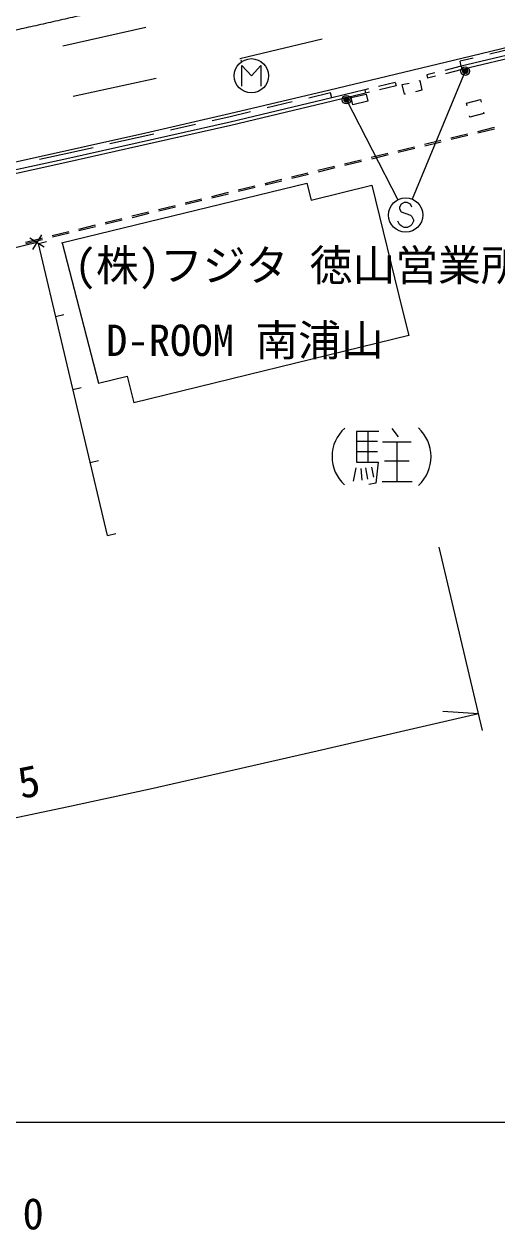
# Model space of a CAD drawing. Units: millimetres, scale not verified. Extents: x 40000 to 680000, y 20000 to 380000.
# Drawn here: x 369807 to 397438, y 198715 to 269150 of the extents above; entities that cross this region are included whole.
import ezdxf
from ezdxf.enums import TextEntityAlignment as Align

# ---------------------------------------------------------------- set-up
doc = ezdxf.new("R2010")
doc.units = ezdxf.units.MM
doc.header["$LTSCALE"] = 1000
doc.header["$PDMODE"] = 32
doc.header["$PDSIZE"] = 500
doc.linetypes.add('CHAIN', pattern=[18.5, 12, -1.5, 3.5, -1.5])
for name, color, linetype, lineweight in [('M-BGD', 7, 'Continuous', 13), ('M-BGD-EXST', 7, 'Continuous', 13), ('M-BMK', 2, 'CHAIN', 13), ('M-STR-HTXT', 7, 'Continuous', 13), ('M-STR-STRC', 7, 'Continuous', 13), ('M-TTL-BAND', 7, 'Continuous', 25)]:
    doc.layers.add(name, color=color, linetype=linetype, lineweight=lineweight)
doc.layers.add('M-BMK-HTXT', color=7, linetype='Continuous')
doc.styles.add('ＭＳ ゴシック', font='')
doc.styles.get('ＭＳ ゴシック').set_extended_font_data('MS Gothic')

msp = doc.modelspace()

# ---------------------------------------------------------------- linework, layer by layer
at = {"layer": 'M-BGD'}
for p, q in [((400320, 267671), (395405, 266499)), ((398476, 267745), (397017, 267398)), ((382477, 267057), (382511, 266911)), ((396044, 267166), (395289, 266986)), ((395359, 266694), (395289, 266986)), ((393807, 266302), (393342, 266185)), ((395359, 266694), (394389, 266449)), ((395408, 266500), (394438, 266255)), ((391498, 265745), (390527, 265509)), ((391546, 265551), (390574, 265314)), ((391498, 265745), (391546, 265551)), ((391907, 265614), (392317, 265708)), ((392037, 265049), (391907, 265614)), ((392901, 265842), (392928, 265848)), ((392928, 265848), (393058, 265283)), ((393342, 266185), (393391, 265991)), ((393856, 266108), (393391, 265991)), ((387713, 265137), (386447, 264834)), ((387783, 264845), (387713, 265137)), ((389762, 265117), (387830, 264651)), ((389944, 265367), (389715, 265311)), ((389715, 265311), (389762, 265117)), ((389991, 265173), (389762, 265117)), ((392089, 265061), (392037, 265049)), ((393058, 265283), (392674, 265195)), ((385474, 264602), (384015, 264254)), ((395655, 264538), (396472, 264738)), ((395695, 264371), (395655, 264538)), ((396472, 264738), (396510, 264585)), ((381776, 263719), (380799, 263498)), ((383042, 264022), (381776, 263719)), ((395856, 263718), (395839, 263789)), ((396673, 263919), (395856, 263718)), ((396653, 264002), (396673, 263919)), ((377386, 262726), (376409, 262505)), ((379824, 263278), (378361, 262946)), ((395725, 262724), (394753, 262488)), ((397279, 263102), (396308, 262866)), ((397299, 263020), (396328, 262783)), ((376409, 262505), (374816, 262148)), ((394170, 262346), (393198, 262110)), ((394190, 262263), (393218, 262027)), ((395745, 262641), (394773, 262405)), ((372247, 261574), (370704, 261238)), ((373840, 261930), (372247, 261574)), ((391061, 261589), (390089, 261351)), ((391081, 261507), (390109, 261269)), ((392615, 261968), (391644, 261731)), ((392635, 261885), (391664, 261649)), ((387953, 260828), (386981, 260590)), ((387973, 260745), (387001, 260508)), ((389507, 261209), (388535, 260971)), ((389527, 261126), (388555, 260888)), ((384844, 260067), (383873, 259829)), ((384864, 259984), (383893, 259746)), ((386398, 260447), (385427, 260210)), ((386419, 260365), (385447, 260127)), ((381736, 259305), (380765, 259067)), ((381756, 259223), (380785, 258985)), ((383290, 259686), (382319, 259448)), ((383310, 259604), (382339, 259366)), ((386581, 258870), (390123, 259735)), ((378628, 258543), (377657, 258305)), ((380182, 258924), (379211, 258686)), ((380202, 258842), (379231, 258604)), ((377074, 258162), (376103, 257924)), ((377095, 258079), (376123, 257841)), ((378648, 258461), (377677, 258222)), ((373967, 257400), (372995, 257162)), ((373987, 257317), (373015, 257079)), ((375521, 257781), (374549, 257543)), ((375541, 257698), (374569, 257460)), ((362773, 254502), (370562, 256409)), ((370769, 256615), (369887, 256402)), ((370789, 256533), (369907, 256320)), ((370134, 256668), (370989, 256149)), ((370821, 256836), (370302, 255981)), ((370639, 256333), (371125, 256448)), ((370639, 256333), (371125, 256448)), ((370859, 256637), (370769, 256615)), ((370879, 256555), (370789, 256533)), ((372413, 257019), (371441, 256780)), ((372433, 256936), (371462, 256698)), ((374682, 239270), (370639, 256333)), ((372034, 256382), (374162, 248171)), ((371649, 252067), (372136, 252182)), ((374162, 248171), (375830, 248578)), ((375830, 248578), (376220, 247028)), ((372660, 247801), (373147, 247916)), ((390548, 245355), (389237, 245355)), ((389237, 245355), (389237, 243560)), ((389892, 245355), (389892, 243560)), ((391294, 245535), (391671, 245043)), ((389237, 244781), (390466, 244781)), ((390753, 244748), (392433, 244748)), ((391581, 244748), (391581, 242437)), ((389237, 244175), (390458, 244175)), ((373671, 243535), (374157, 243651)), ((389204, 243224), (389048, 242461)), ((389237, 243560), (390507, 243560)), ((389491, 243183), (389540, 242502)), ((389753, 243224), (389884, 242576)), ((390106, 243265), (390220, 242683)), ((390507, 243560), (390368, 242339)), ((390876, 243634), (392310, 243634)), ((390368, 242339), (389950, 242265)), ((390728, 242437), (392482, 242437)), ((374682, 239270), (375168, 239385))]:
    msp.add_line(p, q, dxfattribs=at)
for points in [[(401847, 268234), (400274, 267865), (395359, 266694), (395405, 266499)], [(389715, 265311), (387783, 264845), (381843, 263427), (376475, 262212), (372311, 261281), (368242, 260395), (367243, 260199), (362788, 259192), (358592, 258313), (355599, 257704), (355638, 257508)], [(387829, 264650), (381889, 263232), (376519, 262017), (372354, 261086), (368283, 260199), (367284, 260003), (362830, 258996), (358633, 258117), (355638, 257508)], [(372002, 256375), (386340, 259867), (386581, 258870)], [(390123, 259735), (391902, 252504), (392285, 250958), (376220, 247028)]]:
    msp.add_lwpolyline(points, dxfattribs=at)
msp.add_lwpolyline([(389025, 264436), (388927, 264859), (389798, 265063), (389897, 264640)], close=True, dxfattribs=at)
for centre, radius, start, end in [((390030, 243888), 2228, 131.69789, 228.01917), ((391307, 243880), 2282, 312.86378, 47.4164)]:
    msp.add_arc(centre, radius, start, end, dxfattribs=at)
at = {"layer": 'M-BGD-EXST'}
for p, q in [((382539, 265532), (382539, 266732)), ((382539, 266732), (383089, 266132)), ((383089, 266132), (383639, 266732)), ((383639, 266732), (383639, 265532))]:
    msp.add_line(p, q, dxfattribs=at)
msp.add_circle((383089, 266132), 1000, dxfattribs=at)
at = {"layer": 'M-BMK'}
msp.add_spline([(395871, 275027), (377630, 270688), (359324, 266635), (340901, 263155), (322336, 260543)], degree=3, dxfattribs=at)
at = {"layer": 'M-STR-HTXT'}
for p, q in [((395589, 266404), (392490, 258921)), ((388653, 264736), (391652, 258886)), ((394038, 238595), (396586, 227894)), ((396354, 228867), (394270, 228998))]:
    msp.add_line(p, q, dxfattribs=at)
msp.add_lwpolyline([(396354, 228867), (391805, 227809), (386935, 226675), (382061, 225560), (377182, 224468), (372296, 223405), (367404, 222374), (362503, 221381), (357594, 220431), (352677, 219528), (347750, 218677), (342813, 217883), (337867, 217150), (332912, 216484), (329981, 216129)], dxfattribs=at)
for centre, radius in [((395589, 266404), 150), ((395589, 266404), 120), ((395589, 266404), 90), ((395589, 266404), 60), ((395589, 266404), 30), ((395589, 266404), 20), ((388653, 264736), 150), ((388653, 264736), 120), ((388653, 264736), 90), ((388653, 264736), 60), ((388653, 264736), 30), ((388653, 264736), 20)]:
    msp.add_circle(centre, radius, dxfattribs=at)
for p in [(395589, 266404), (388653, 264736)]:
    msp.add_point(p, dxfattribs=at)
at = {"layer": 'M-STR-STRC'}
for p, q in [((376913, 268951), (372066, 267864)), ((382415, 267151), (387236, 268289)), ((372679, 264934), (377533, 265998)), ((391835, 258633), (391744, 258451)), ((392017, 258723), (391835, 258633)), ((392199, 258723), (392017, 258723)), ((392380, 258633), (392199, 258723)), ((392471, 258451), (392380, 258633)), ((391744, 258451), (391744, 258360)), ((391744, 258360), (391835, 258178)), ((391835, 258178), (392380, 257996)), ((392380, 257996), (392471, 257905)), ((392471, 257905), (392562, 257723)), ((391744, 257451), (391653, 257633)), ((391835, 257360), (391744, 257451)), ((392017, 257269), (391835, 257360)), ((392199, 257269), (392017, 257269)), ((392380, 257360), (392199, 257269)), ((392471, 257451), (392380, 257360)), ((392562, 257633), (392471, 257451)), ((392562, 257723), (392562, 257633))]:
    msp.add_line(p, q, dxfattribs=at)
for points in [[(387666, 265306), (395393, 267156), (400482, 268380)], [(334044, 254446), (337945, 255052), (343353, 255954), (347723, 256713), (351316, 257362), (354152, 257907), (359045, 258892), (364310, 260006), (370108, 261275), (376920, 262795), (381802, 263924), (387666, 265306)]]:
    msp.add_lwpolyline(points, dxfattribs=at)
msp.add_circle((392108, 257996), 1000, dxfattribs=at)
at = {"layer": 'M-TTL-BAND'}
msp.add_line((40000, 205000), (579000, 205000), dxfattribs=at)

# ---------------------------------------------------------------- texts
at = {"layer": 'M-BMK-HTXT', "style": 'ＭＳ ゴシック'}
for s, p in [('(株)フジタ 徳山営業所', (372757, 253593)), ('D-ROOM 南浦山', (374594, 249213))]:
    msp.add_text(s, height=1833, dxfattribs=at).set_placement(p, align=Align.BOTTOM_LEFT)
at = {"layer": 'M-STR-HTXT', "style": 'ＭＳ ゴシック'}
msp.add_text('側\u3000溝\u3000L=62.5', height=1833, rotation=11.366, dxfattribs=at).set_placement((362405, 221872), align=Align.BOTTOM_CENTER)
at = {"layer": 'M-TTL-BAND', "style": 'ＭＳ ゴシック'}
msp.add_text('300.0', height=1833, dxfattribs=at).set_placement((367844, 198195), align=Align.BOTTOM_CENTER)

doc.saveas('drawing.dxf')
